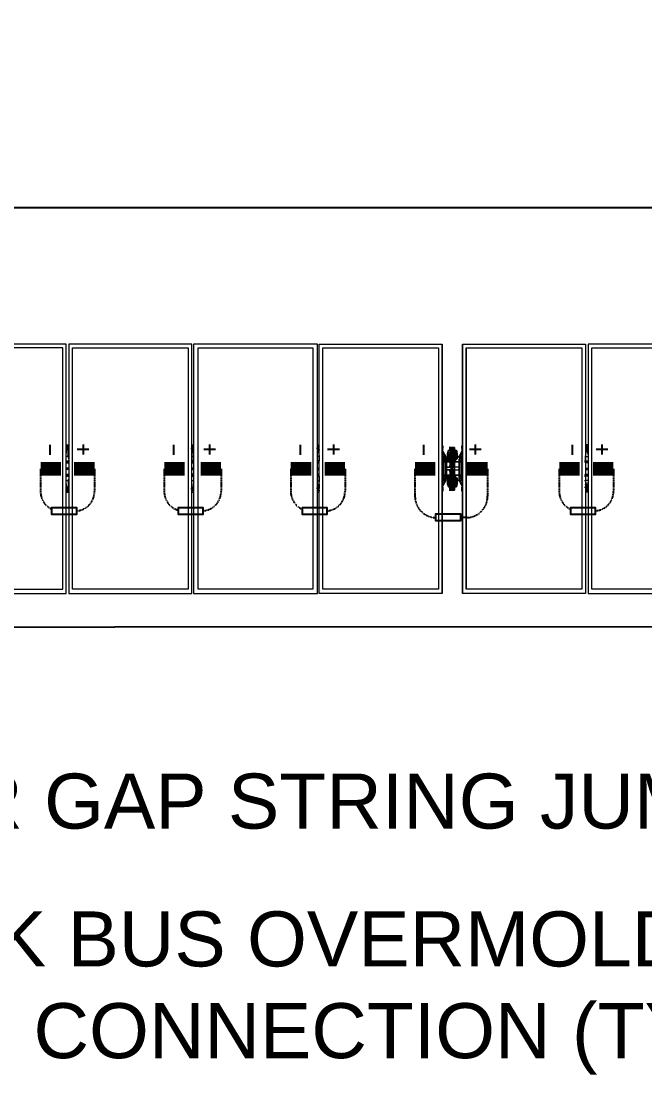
# Model space of a CAD drawing. Header units: feet. Extents: x -9903 to 12307, y -41 to 4121.
# Drawn here: x 1570.8 to 1797.2, y 2359.2 to 2746 of the extents above; entities that cross this region are included whole.
import ezdxf
from ezdxf import colors
from ezdxf.entities.mleader import LeaderData, LeaderLine
from ezdxf.lldxf.tags import DXFTag
from ezdxf.math import Vec2, Vec3

# ---------------------------------------------------------------- set-up
doc = ezdxf.new("R2010")
doc.units = ezdxf.units.FT
doc.header["$MEASUREMENT"] = 0
doc.linetypes.add('HIDDEN', pattern=[0.375, 0.25, -0.125])
for name, color, linetype in [('E-HARN-COMP', 8, 'Continuous'), ('E-TRNK-CABL-NEG', 6, 'HIDDEN'), ('E-TRUNK-CABLE-POS', 6, 'HIDDEN'), ('G-ANNO-TEXT', 1, 'Continuous'), ('Polarity-Text', 7, 'Continuous'), ('PV-DC-CABL-UG-', 10, 'DC-')]:
    doc.layers.add(name, color=color, linetype=linetype)
doc.styles.add('NEI-A', font='arial.ttf')
tags = doc.linetypes.add('DC-', pattern='A,0.176989,-0.049113,["DC-",NEI-A,S=0.1,R=0,X=0,Y=-0.05],-0.049113,-0.250887,0.176989', length=0.703091).pattern_tags.tags
tags[6] = DXFTag(74, 10)

# ---------------------------------------------------------------- blocks, each defined once
blk = doc.blocks.new('A$Cc93f9aa1')
at = {"lineweight": 5}
for points in [[(10.8746, 0.4666), (10.8746, 0), (11.1045, 0), (11.1045, 0.4666)], [(11.3395, 0), (11.1095, 0), (11.1095, 0.4666), (11.3395, 0.4666)], [(11.6079, 0), (11.3779, 0), (11.3779, 0.4666), (11.6079, 0.4666)], [(11.8429, 0.4666), (11.6112, 0.4666), (11.6112, 0), (11.8429, 0)], [(11.8462, 0), (12.0762, 0), (12.0762, 0.4666), (11.8462, 0.4666)], [(12.0812, 0), (12.3112, 0), (12.3112, 0.4666), (12.0812, 0.4666)], [(10.8812, 0.4583), (11.0979, 0.4583), (11.0979, 0.0067), (10.8812, 0.0067)], [(11.1162, 0.0067), (11.1162, 0.4583), (11.3329, 0.4583), (11.3329, 0.0067)], [(11.3845, 0.4583), (11.6012, 0.4583), (11.6012, 0.0067), (11.3845, 0.0067)], [(11.6195, 0.4583), (11.8345, 0.4583), (11.8345, 0.0067), (11.6195, 0.0067)], [(11.8529, 0.0067), (11.8529, 0.4583), (12.0695, 0.4583), (12.0695, 0.0067)], [(12.3045, 0.0067), (12.3045, 0.4583), (12.0878, 0.4583), (12.0878, 0.0067)], [(11.3412, 0.2667), (11.3412, 0.27), (11.3412, 0.275), (11.3395, 0.275), (11.3412, 0.275), (11.3412, 0.27)], [(11.3395, 0.2517), (11.3395, 0.25), (11.3412, 0.25), (11.3412, 0.2517), (11.3445, 0.2517), (11.3445, 0.2533), (11.3445, 0.255), (11.3462, 0.255), (11.3412, 0.265), (11.3462, 0.255), (11.3445, 0.255), (11.3412, 0.255), (11.3412, 0.2517), (11.3445, 0.2517), (11.3445, 0.2533), (11.3445, 0.255), (11.3412, 0.255), (11.3412, 0.2517)], [(11.3545, 0.2667), (11.3529, 0.2667), (11.3512, 0.2667), (11.3512, 0.2583), (11.3529, 0.2583), (11.3529, 0.2667)], [(11.3529, 0.2667), (11.3529, 0.2583), (11.3529, 0.255), (11.3529, 0.25), (11.3512, 0.25), (11.3512, 0.2567), (11.3512, 0.255), (11.3529, 0.255), (11.3512, 0.255), (11.3512, 0.2567), (11.3512, 0.2583), (11.3512, 0.2567), (11.3512, 0.2517), (11.3512, 0.25), (11.3529, 0.25), (11.3529, 0.255), (11.3529, 0.2583), (11.3512, 0.2583), (11.3512, 0.2667)], [(11.3645, 0.2733), (11.3629, 0.2733), (11.3612, 0.2733), (11.3545, 0.2733), (11.3562, 0.2733), (11.3612, 0.2733), (11.3629, 0.2733)], [(11.3562, 0.2733), (11.3545, 0.2733)], [(11.3579, 0.2683), (11.3579, 0.2467), (11.3545, 0.2467), (11.3545, 0.2683)], [(11.3579, 0.27), (11.3562, 0.27)], [(11.3579, 0.27), (11.3562, 0.27)], [(11.3645, 0.2617), (11.3629, 0.2617), (11.3612, 0.2617), (11.3629, 0.2617)], [(11.3645, 0.2683), (11.3629, 0.2683)], [(11.3629, 0.2383), (11.3629, 0.2617), (11.3629, 0.2383), (11.3629, 0.2367), (11.3629, 0.235), (11.3629, 0.2367), (11.3629, 0.2383), (11.3629, 0.235), (11.3645, 0.235), (11.3629, 0.235), (11.3645, 0.235), (11.3629, 0.235), (11.3645, 0.235), (11.3629, 0.235)], [(11.3679, 0.25), (11.3679, 0.26), (11.3679, 0.25), (11.3695, 0.25)], [(11.3762, 0.27), (11.3762, 0.2667), (11.3762, 0.27), (11.3762, 0.275), (11.3779, 0.275), (11.3762, 0.275)], [(11.3412, 0.21), (11.3412, 0.2133), (11.3412, 0.215), (11.3395, 0.215), (11.3395, 0.25), (11.3395, 0.215), (11.3412, 0.215), (11.3412, 0.2133), (11.3412, 0.21), (11.3445, 0.21), (11.3462, 0.21), (11.3412, 0.2), (11.3462, 0.21), (11.3445, 0.21), (11.3445, 0.2117), (11.3445, 0.21)], [(11.3412, 0.245), (11.3395, 0.245)], [(11.3412, 0.2467), (11.3429, 0.245), (11.3445, 0.245), (11.3445, 0.2483), (11.3429, 0.2483), (11.3412, 0.2483)], [(11.3429, 0.2483), (11.3412, 0.2467), (11.3429, 0.245), (11.3445, 0.2467)], [(11.3429, 0.2483), (11.3412, 0.2483), (11.3412, 0.2467), (11.3412, 0.245), (11.3429, 0.245), (11.3445, 0.245), (11.3445, 0.2467), (11.3445, 0.2483)], [(11.3412, 0.2467), (11.3412, 0.2483), (11.3429, 0.2483), (11.3445, 0.2483), (11.3445, 0.245), (11.3429, 0.245)], [(11.3429, 0.2483), (11.3412, 0.2467), (11.3429, 0.245), (11.3445, 0.2467)], [(11.3445, 0.2467), (11.3429, 0.2467)], [(11.3445, 0.2467), (11.3429, 0.2467)], [(11.3479, 0.255), (11.3462, 0.255), (11.3445, 0.255), (11.3445, 0.2533), (11.3445, 0.255), (11.3462, 0.255)], [(11.3445, 0.2517), (11.3462, 0.2517), (11.3462, 0.215), (11.3445, 0.215), (11.3462, 0.215), (11.3462, 0.2517), (11.3445, 0.2517), (11.3462, 0.2517), (11.3462, 0.255), (11.3462, 0.2517)], [(11.3462, 0.245), (11.3545, 0.245)], [(11.3545, 0.2483), (11.3529, 0.2483)], [(11.3662, 0.2567), (11.3662, 0.25), (11.3645, 0.25), (11.3629, 0.255), (11.3662, 0.255), (11.3662, 0.2567), (11.3662, 0.2583)], [(11.3629, 0.245), (11.3695, 0.245)], [(11.3645, 0.255), (11.3645, 0.2583)], [(11.3662, 0.25), (11.3645, 0.2483)], [(11.3695, 0.2467), (11.3662, 0.2467), (11.3645, 0.245), (11.3662, 0.2467)], [(11.3729, 0.2483), (11.3712, 0.2467), (11.3729, 0.245), (11.3745, 0.2467)], [(11.3729, 0.2483), (11.3712, 0.2467), (11.3729, 0.245), (11.3745, 0.2467)], [(11.3745, 0.2467), (11.3729, 0.2467)], [(11.3745, 0.2467), (11.3729, 0.2467)], [(11.3745, 0.2467), (11.3729, 0.2467)], [(11.3745, 0.2467), (11.3729, 0.2467)], [(11.3762, 0.245), (11.3779, 0.245)], [(11.1062, 0.235), (11.1079, 0.235), (11.1079, 0.2317), (11.1045, 0.2317), (11.1045, 0.2333), (11.1062, 0.2333)], [(11.3412, 0.235), (11.3395, 0.235)], [(11.3412, 0.235), (11.3395, 0.235)], [(11.3412, 0.23), (11.3395, 0.23)], [(11.3412, 0.23), (11.3395, 0.23)], [(11.3412, 0.2183), (11.3412, 0.22), (11.3395, 0.22), (11.3412, 0.22), (11.3429, 0.22), (11.3412, 0.22), (11.3412, 0.2183), (11.3412, 0.2167), (11.3429, 0.2167), (11.3445, 0.2167), (11.3445, 0.2183), (11.3445, 0.2167), (11.3429, 0.2167)], [(11.3445, 0.2183), (11.3445, 0.22), (11.3429, 0.22), (11.3412, 0.22), (11.3412, 0.2183), (11.3429, 0.2167), (11.3445, 0.2167)], [(11.3429, 0.22), (11.3412, 0.22), (11.3412, 0.2183), (11.3412, 0.2167), (11.3429, 0.2167), (11.3445, 0.2167), (11.3445, 0.2183), (11.3445, 0.22)], [(11.3429, 0.22), (11.3412, 0.2183), (11.3429, 0.2167), (11.3445, 0.2183)], [(11.3429, 0.22), (11.3412, 0.2183), (11.3429, 0.2167), (11.3445, 0.2183)], [(11.3545, 0.22), (11.3462, 0.22)], [(11.3545, 0.23), (11.3562, 0.23), (11.3545, 0.23), (11.3562, 0.23), (11.3545, 0.23), (11.3562, 0.23), (11.3545, 0.23), (11.3545, 0.2267)], [(11.3562, 0.23), (11.3545, 0.23)], [(11.3645, 0.2367), (11.3629, 0.2367)], [(11.3629, 0.2267), (11.3629, 0.23)], [(11.3695, 0.22), (11.3629, 0.22)], [(11.3662, 0.2183), (11.3645, 0.22), (11.3662, 0.2183), (11.3695, 0.2183)], [(11.3729, 0.22), (11.3712, 0.2183), (11.3729, 0.2167), (11.3745, 0.2183)], [(11.3729, 0.2167), (11.3745, 0.2167), (11.3745, 0.2183), (11.3745, 0.22), (11.3729, 0.22), (11.3712, 0.22), (11.3712, 0.2183), (11.3712, 0.2167)], [(11.3729, 0.22), (11.3712, 0.2183), (11.3729, 0.2167), (11.3745, 0.2183)], [(11.3779, 0.235), (11.3762, 0.235)], [(11.3762, 0.235), (11.3779, 0.235)], [(11.3762, 0.23), (11.3779, 0.23)], [(11.3779, 0.23), (11.3762, 0.23)], [(11.3779, 0.22), (11.3762, 0.22)], [(11.6095, 0.235), (11.6095, 0.2333), (11.6079, 0.2333), (11.6079, 0.2317), (11.6095, 0.2317), (11.6112, 0.2317), (11.6112, 0.2333), (11.6112, 0.235)], [(11.8445, 0.235), (11.8445, 0.2333), (11.8429, 0.2333), (11.8429, 0.2317), (11.8445, 0.2317), (11.8462, 0.2317), (11.8462, 0.2333)], [(12.0795, 0.235), (12.0778, 0.2333), (12.0778, 0.2317), (12.0812, 0.2317), (12.0812, 0.2333), (12.0795, 0.2333)], [(11.3445, 0.2183), (11.3429, 0.2183)], [(11.3479, 0.21), (11.3462, 0.21), (11.3462, 0.2117), (11.3445, 0.2117), (11.3462, 0.2117), (11.3462, 0.21), (11.3462, 0.2133), (11.3445, 0.2133), (11.3462, 0.2133), (11.3462, 0.21)], [(11.3495, 0.215), (11.3495, 0.205), (11.3495, 0.215), (11.3495, 0.2133), (11.3495, 0.215), (11.3495, 0.205), (11.3512, 0.1983), (11.3495, 0.205)], [(11.3512, 0.215), (11.3529, 0.2167), (11.3512, 0.215), (11.3529, 0.2167), (11.3529, 0.215), (11.3529, 0.2167), (11.3512, 0.215), (11.3529, 0.2167), (11.3545, 0.2167), (11.3529, 0.2167), (11.3545, 0.2167), (11.3529, 0.2167)], [(11.3512, 0.2133), (11.3512, 0.215), (11.3529, 0.215), (11.3529, 0.2117), (11.3529, 0.21), (11.3512, 0.21), (11.3512, 0.2083), (11.3512, 0.215), (11.3529, 0.215), (11.3529, 0.2117), (11.3529, 0.21), (11.3512, 0.21), (11.3512, 0.2083), (11.3512, 0.2067), (11.3529, 0.2067), (11.3529, 0.1983), (11.3545, 0.1983), (11.3529, 0.1983), (11.3512, 0.1983), (11.3512, 0.2067), (11.3512, 0.2083)], [(11.3512, 0.1983), (11.3512, 0.2067), (11.3529, 0.2067), (11.3529, 0.1983)], [(11.3529, 0.21), (11.3529, 0.2067)], [(11.3562, 0.2033), (11.3545, 0.2033)], [(11.3645, 0.2033), (11.3629, 0.2033), (11.3612, 0.2033), (11.3629, 0.2033)], [(11.3662, 0.2083), (11.3662, 0.215), (11.3645, 0.215), (11.3629, 0.2117), (11.3645, 0.21), (11.3662, 0.21), (11.3662, 0.2083), (11.3662, 0.2067), (11.3662, 0.1983), (11.3629, 0.1983), (11.3629, 0.2067), (11.3662, 0.2067), (11.3662, 0.2083), (11.3662, 0.21), (11.3645, 0.21), (11.3629, 0.2117), (11.3645, 0.215), (11.3645, 0.2167), (11.3662, 0.2167), (11.3645, 0.2167), (11.3662, 0.215), (11.3662, 0.2133), (11.3662, 0.215), (11.3645, 0.215), (11.3645, 0.2167), (11.3662, 0.2167), (11.3645, 0.2167), (11.3629, 0.2167), (11.3695, 0.2167), (11.3629, 0.2167), (11.3645, 0.2167), (11.3662, 0.215), (11.3645, 0.2167), (11.3662, 0.215), (11.3645, 0.2167), (11.3662, 0.215), (11.3679, 0.215), (11.3679, 0.205), (11.3662, 0.1983), (11.3679, 0.205), (11.3679, 0.215), (11.3662, 0.215), (11.3662, 0.2133)], [(11.3662, 0.1983), (11.3629, 0.1983), (11.3629, 0.2067), (11.3662, 0.2067)], [(11.3645, 0.2067), (11.3645, 0.21)], [(11.3679, 0.215), (11.3679, 0.205), (11.3679, 0.215), (11.3695, 0.215)], [(11.3729, 0.21), (11.3712, 0.21), (11.3712, 0.2117), (11.3729, 0.2117), (11.3712, 0.2117), (11.3712, 0.21)], [(11.3745, 0.2183), (11.3729, 0.2183)], [(11.3745, 0.2183), (11.3729, 0.2183)], [(11.3745, 0.2183), (11.3729, 0.2183)], [(11.3745, 0.2183), (11.3729, 0.2183)], [(11.3395, 0.19), (11.3412, 0.19), (11.3412, 0.195), (11.3412, 0.19)], [(11.3412, 0.1967), (11.3412, 0.1983)], [(11.3595, 0.1967), (11.3579, 0.1967)], [(11.3612, 0.195), (11.3595, 0.195), (11.3612, 0.195), (11.3629, 0.1933), (11.3645, 0.1933), (11.3629, 0.1933), (11.3612, 0.195), (11.3595, 0.195), (11.3612, 0.195), (11.3595, 0.195), (11.3612, 0.195), (11.3612, 0.1967)], [(11.3612, 0.195), (11.3595, 0.195)], [(11.3629, 0.195), (11.3629, 0.1933), (11.3612, 0.195), (11.3629, 0.195), (11.3645, 0.195)], [(11.3645, 0.1983), (11.3629, 0.1983)], [(11.3629, 0.1967), (11.3629, 0.195)], [(11.3762, 0.1983), (11.3762, 0.1967)], [(11.3779, 0.19), (11.3762, 0.19), (11.3762, 0.195), (11.3762, 0.19)]]:
    blk.add_lwpolyline(points, close=True, dxfattribs=at)
for points in [[(11.3395, 0), (11.3395, 0.4666)], [(11.3779, 0.4666), (11.3779, 0)], [(11.3329, 0.0067), (11.3329, 0.4583)], [(11.3845, 0.0067), (11.3845, 0.4583)], [(11.1045, 0.2767), (11.1095, 0.2767)], [(11.1062, 0.27), (11.1062, 0.2733), (11.1062, 0.275), (11.1062, 0.2733), (11.1079, 0.2733), (11.1079, 0.2717), (11.1079, 0.27), (11.1095, 0.2683)], [(11.1112, 0.255), (11.1095, 0.255), (11.1095, 0.2567), (11.1079, 0.2633), (11.1062, 0.2733)], [(11.3412, 0.27), (11.3412, 0.27)], [(11.3412, 0.2667), (11.3412, 0.2667)], [(11.3412, 0.2667), (11.3412, 0.2667)], [(11.3612, 0.2717), (11.3629, 0.2717), (11.3612, 0.2717), (11.3629, 0.2717), (11.3645, 0.2717), (11.3629, 0.2717), (11.3612, 0.27), (11.3595, 0.27), (11.3612, 0.27), (11.3595, 0.27), (11.3612, 0.27), (11.3629, 0.27), (11.3645, 0.27), (11.3629, 0.27), (11.3645, 0.27), (11.3629, 0.27), (11.3645, 0.27), (11.3629, 0.27), (11.3645, 0.27), (11.3629, 0.27), (11.3629, 0.2733), (11.3629, 0.2717), (11.3612, 0.27), (11.3612, 0.2683), (11.3595, 0.2683), (11.3595, 0.27), (11.3612, 0.27), (11.3595, 0.27), (11.3612, 0.27), (11.3612, 0.2683), (11.3595, 0.2683), (11.3579, 0.2683), (11.3579, 0.27), (11.3562, 0.27), (11.3545, 0.27), (11.3562, 0.27), (11.3545, 0.27), (11.3545, 0.2617), (11.3545, 0.2383), (11.3545, 0.235), (11.3562, 0.235), (11.3545, 0.235), (11.3462, 0.235), (11.3479, 0.235)], [(11.3562, 0.2717), (11.3545, 0.2717), (11.3562, 0.27), (11.3545, 0.27), (11.3562, 0.27), (11.3545, 0.27), (11.3545, 0.2617), (11.3562, 0.2617), (11.3545, 0.2617), (11.3562, 0.2617), (11.3545, 0.2617), (11.3545, 0.2383), (11.3545, 0.235), (11.3562, 0.235), (11.3545, 0.235), (11.3545, 0.2367), (11.3545, 0.2383), (11.3545, 0.2367), (11.3545, 0.235), (11.3562, 0.235), (11.3545, 0.235), (11.3462, 0.235), (11.3462, 0.23), (11.3545, 0.23), (11.3545, 0.2267), (11.3545, 0.2033), (11.3545, 0.195), (11.3562, 0.195), (11.3579, 0.195), (11.3562, 0.195), (11.3579, 0.195), (11.3562, 0.195), (11.3579, 0.195), (11.3562, 0.195), (11.3545, 0.1933), (11.3562, 0.1933), (11.3545, 0.1933), (11.3612, 0.1933), (11.3629, 0.1933), (11.3612, 0.1933)], [(11.3595, 0.2183), (11.3579, 0.2183), (11.3579, 0.1983), (11.3579, 0.1967), (11.3595, 0.1967), (11.3612, 0.1967), (11.3612, 0.2183), (11.3612, 0.1967), (11.3595, 0.1967), (11.3595, 0.2183), (11.3579, 0.2183), (11.3545, 0.2183), (11.3545, 0.2467), (11.3529, 0.2467), (11.3529, 0.2483), (11.3545, 0.2483), (11.3529, 0.2483), (11.3529, 0.25), (11.3529, 0.2483), (11.3512, 0.25), (11.3495, 0.25), (11.3495, 0.2617), (11.3512, 0.2667), (11.3495, 0.2617), (11.3495, 0.25), (11.3495, 0.2517), (11.3495, 0.25), (11.3495, 0.26), (11.3495, 0.25)], [(11.3512, 0.26), (11.3512, 0.26)], [(11.3512, 0.26), (11.3512, 0.26)], [(11.3579, 0.2717), (11.3562, 0.2717), (11.3545, 0.2717), (11.3545, 0.2733), (11.3545, 0.27), (11.3545, 0.2683), (11.3562, 0.2683), (11.3545, 0.2683), (11.3545, 0.2733), (11.3545, 0.2717), (11.3562, 0.2717)], [(11.3545, 0.2717), (11.3562, 0.27)], [(11.3545, 0.2717), (11.3562, 0.2717)], [(11.3545, 0.27), (11.3545, 0.27)], [(11.3545, 0.27), (11.3545, 0.27)], [(11.3595, 0.2467), (11.3595, 0.2683), (11.3612, 0.2683), (11.3612, 0.2467), (11.3595, 0.2467), (11.3595, 0.2183), (11.3612, 0.2183), (11.3612, 0.2467), (11.3612, 0.2683), (11.3595, 0.2683), (11.3595, 0.2467), (11.3612, 0.2467), (11.3612, 0.2183), (11.3595, 0.2183), (11.3595, 0.2467), (11.3579, 0.2467), (11.3579, 0.2683), (11.3545, 0.2683), (11.3545, 0.2467), (11.3579, 0.2467), (11.3579, 0.2667), (11.3595, 0.2667), (11.3612, 0.2667), (11.3595, 0.2667), (11.3579, 0.2667)], [(11.3562, 0.27), (11.3579, 0.27)], [(11.3562, 0.27), (11.3579, 0.27)], [(11.3562, 0.27), (11.3579, 0.27), (11.3579, 0.2683)], [(11.3579, 0.27), (11.3595, 0.27), (11.3595, 0.2683), (11.3612, 0.2683), (11.3595, 0.2683), (11.3579, 0.2683), (11.3579, 0.2667), (11.3579, 0.2467)], [(11.3579, 0.2683), (11.3595, 0.2683)], [(11.3579, 0.2667), (11.3579, 0.2683)], [(11.3579, 0.2683), (11.3595, 0.2683)], [(11.3579, 0.2683), (11.3595, 0.2683)], [(11.3579, 0.2683), (11.3595, 0.2683)], [(11.3595, 0.27), (11.3612, 0.27), (11.3629, 0.27), (11.3629, 0.2617), (11.3629, 0.27), (11.3629, 0.2733), (11.3629, 0.2717)], [(11.3612, 0.27), (11.3612, 0.27)], [(11.3645, 0.2667), (11.3629, 0.2667), (11.3629, 0.2583), (11.3662, 0.2583), (11.3662, 0.2667), (11.3629, 0.2667), (11.3629, 0.2583), (11.3662, 0.2583), (11.3662, 0.2667), (11.3679, 0.2617), (11.3679, 0.25), (11.3662, 0.25), (11.3662, 0.2517), (11.3662, 0.2567), (11.3662, 0.255), (11.3629, 0.255), (11.3645, 0.25), (11.3645, 0.2483), (11.3662, 0.25), (11.3662, 0.2517), (11.3662, 0.25), (11.3645, 0.25), (11.3645, 0.2483), (11.3662, 0.25), (11.3645, 0.2483), (11.3629, 0.2483), (11.3695, 0.2483), (11.3629, 0.2483), (11.3645, 0.2483), (11.3662, 0.2483), (11.3645, 0.2483)], [(11.3662, 0.2483), (11.3645, 0.2483), (11.3662, 0.25), (11.3679, 0.25), (11.3679, 0.2617), (11.3662, 0.2667), (11.3629, 0.2667)], [(11.3645, 0.2667), (11.3645, 0.2667)], [(11.3645, 0.2667), (11.3645, 0.2667)], [(11.3662, 0.26), (11.3662, 0.26)], [(11.3662, 0.26), (11.3662, 0.26)], [(11.3762, 0.2133), (11.3762, 0.215), (11.3762, 0.2133), (11.3779, 0.2133), (11.3745, 0.2133), (11.3745, 0.215), (11.3762, 0.215), (11.3762, 0.25), (11.3745, 0.25), (11.3745, 0.2517), (11.3779, 0.2517), (11.3745, 0.2517), (11.3762, 0.2517), (11.3762, 0.255), (11.3729, 0.255), (11.3712, 0.255), (11.3762, 0.265), (11.3712, 0.255), (11.3729, 0.255), (11.3762, 0.255), (11.3762, 0.2517), (11.3745, 0.2517), (11.3712, 0.2517), (11.3729, 0.2517), (11.3729, 0.2533), (11.3729, 0.255), (11.3729, 0.2533), (11.3712, 0.255), (11.3729, 0.255), (11.3712, 0.255), (11.3712, 0.2517), (11.3729, 0.2517), (11.3729, 0.2533), (11.3712, 0.255), (11.3712, 0.2517), (11.3745, 0.2517), (11.3745, 0.25), (11.3762, 0.25), (11.3762, 0.215), (11.3745, 0.215), (11.3745, 0.2133), (11.3762, 0.2133), (11.3762, 0.21), (11.3729, 0.21), (11.3712, 0.21), (11.3762, 0.2), (11.3712, 0.21), (11.3729, 0.21), (11.3729, 0.2117), (11.3729, 0.21), (11.3762, 0.21), (11.3762, 0.2133), (11.3745, 0.2133), (11.3779, 0.2133)], [(11.3762, 0.2667), (11.3762, 0.2667)], [(11.3762, 0.2667), (11.3762, 0.2667)], [(11.6112, 0.2767), (11.6079, 0.2767)], [(11.6095, 0.255), (11.6079, 0.255), (11.6079, 0.2567), (11.6095, 0.2633), (11.6095, 0.2733), (11.6095, 0.275), (11.6095, 0.2717), (11.6079, 0.27), (11.6079, 0.2683)], [(11.6112, 0.27), (11.6112, 0.2733)], [(11.8462, 0.2767), (11.8429, 0.2767)], [(11.8445, 0.27), (11.8445, 0.2733), (11.8429, 0.2717), (11.8429, 0.27), (11.8429, 0.2683)], [(11.8445, 0.255), (11.8429, 0.255), (11.8429, 0.2633), (11.8445, 0.2733)], [(11.8445, 0.2733), (11.8445, 0.275), (11.8445, 0.2733)], [(12.0812, 0.2767), (12.0762, 0.2767)], [(12.0762, 0.255), (12.0778, 0.255), (12.0778, 0.2633), (12.0795, 0.2733)], [(12.0812, 0.275), (12.0795, 0.275), (12.0795, 0.2733), (12.0778, 0.2733), (12.0778, 0.27), (12.0778, 0.2683)], [(12.0795, 0.27), (12.0795, 0.2733), (12.0795, 0.275)], [(11.1045, 0.2467), (11.1095, 0.2467)], [(11.1045, 0.245), (11.1095, 0.245), (11.1112, 0.245)], [(11.1095, 0.245), (11.1095, 0.2433), (11.1045, 0.2433)], [(11.1112, 0.2467), (11.1095, 0.2467), (11.1095, 0.255)], [(11.3395, 0.2517), (11.3412, 0.2517), (11.3395, 0.2517)], [(11.3395, 0.2517), (11.3395, 0.25), (11.3412, 0.25), (11.3412, 0.2517)], [(11.3412, 0.2483), (11.3412, 0.2467)], [(11.3412, 0.2483), (11.3412, 0.2483)], [(11.3429, 0.2483), (11.3412, 0.2483)], [(11.3412, 0.2467), (11.3412, 0.245)], [(11.3412, 0.2467), (11.3412, 0.2467)], [(11.3412, 0.245), (11.3429, 0.245)], [(11.3412, 0.245), (11.3412, 0.245)], [(11.3429, 0.2483), (11.3429, 0.2483)], [(11.3445, 0.2483), (11.3429, 0.2483)], [(11.3429, 0.2467), (11.3445, 0.2467)], [(11.3429, 0.2467), (11.3445, 0.2467)], [(11.3429, 0.2467), (11.3445, 0.2467)], [(11.3429, 0.2467), (11.3445, 0.2467)], [(11.3429, 0.2467), (11.3445, 0.2467)], [(11.3429, 0.2467), (11.3445, 0.2467)], [(11.3429, 0.2467), (11.3445, 0.2467)], [(11.3429, 0.2467), (11.3445, 0.2467)], [(11.3429, 0.2467), (11.3445, 0.2467)], [(11.3429, 0.2467), (11.3445, 0.2467)], [(11.3429, 0.2467), (11.3445, 0.2467)], [(11.3429, 0.2467), (11.3445, 0.2467)], [(11.3429, 0.2467), (11.3445, 0.2467)], [(11.3429, 0.2467), (11.3445, 0.2467)], [(11.3429, 0.245), (11.3445, 0.245)], [(11.3429, 0.245), (11.3429, 0.245)], [(11.3445, 0.2517), (11.3445, 0.2517)], [(11.3445, 0.2517), (11.3445, 0.2517)], [(11.3445, 0.2483), (11.3445, 0.2483)], [(11.3445, 0.2467), (11.3445, 0.2483)], [(11.3445, 0.2467), (11.3462, 0.2467)], [(11.3445, 0.2467), (11.3445, 0.2467)], [(11.3445, 0.245), (11.3445, 0.2467)], [(11.3445, 0.245), (11.3445, 0.245)], [(11.3462, 0.2517), (11.3462, 0.2517)], [(11.3462, 0.2517), (11.3462, 0.2517)], [(11.3579, 0.2183), (11.3579, 0.1967), (11.3545, 0.1967), (11.3545, 0.2183), (11.3529, 0.2183), (11.3529, 0.2167), (11.3545, 0.2167), (11.3529, 0.2167), (11.3529, 0.2183), (11.3545, 0.2183), (11.3545, 0.1967), (11.3579, 0.1967), (11.3579, 0.2183), (11.3579, 0.1983), (11.3595, 0.1983), (11.3612, 0.1983), (11.3595, 0.1983), (11.3579, 0.1983), (11.3579, 0.1967), (11.3579, 0.195), (11.3562, 0.195), (11.3545, 0.1933), (11.3562, 0.1933), (11.3545, 0.1933), (11.3545, 0.195), (11.3545, 0.1967), (11.3545, 0.195), (11.3545, 0.1967), (11.3545, 0.195), (11.3545, 0.1967), (11.3545, 0.195), (11.3545, 0.1933), (11.3562, 0.195), (11.3579, 0.195), (11.3579, 0.1967), (11.3595, 0.1967), (11.3595, 0.2183), (11.3579, 0.2183), (11.3579, 0.2467), (11.3595, 0.2467), (11.3579, 0.2467), (11.3579, 0.2183), (11.3545, 0.2183), (11.3545, 0.2467), (11.3529, 0.2467), (11.3529, 0.2483), (11.3512, 0.25), (11.3529, 0.2483), (11.3545, 0.2483), (11.3529, 0.2483), (11.3512, 0.25)], [(11.3512, 0.25), (11.3529, 0.2483)], [(11.3512, 0.25), (11.3529, 0.2483)], [(11.3529, 0.2483), (11.3545, 0.2483)], [(11.3529, 0.2483), (11.3545, 0.2483)], [(11.3579, 0.2183), (11.3579, 0.2467), (11.3579, 0.2183)], [(11.3729, 0.2517), (11.3712, 0.2517), (11.3695, 0.2517), (11.3695, 0.215), (11.3712, 0.215), (11.3695, 0.215), (11.3695, 0.2517), (11.3712, 0.2517)], [(11.3712, 0.2517), (11.3712, 0.2517)], [(11.3729, 0.2467), (11.3729, 0.245), (11.3745, 0.245), (11.3745, 0.2467), (11.3745, 0.2483), (11.3729, 0.2483), (11.3712, 0.2483), (11.3712, 0.2467), (11.3712, 0.245), (11.3729, 0.245)], [(11.3712, 0.2483), (11.3712, 0.2467)], [(11.3712, 0.2483), (11.3712, 0.2483)], [(11.3729, 0.2483), (11.3712, 0.2483)], [(11.3712, 0.2467), (11.3712, 0.245)], [(11.3712, 0.2467), (11.3712, 0.2467)], [(11.3712, 0.245), (11.3729, 0.245)], [(11.3712, 0.245), (11.3712, 0.245)], [(11.3729, 0.2517), (11.3729, 0.2517)], [(11.3729, 0.2517), (11.3729, 0.2517)], [(11.3729, 0.2483), (11.3729, 0.2467)], [(11.3745, 0.2483), (11.3729, 0.2483)], [(11.3729, 0.2483), (11.3729, 0.2467)], [(11.3729, 0.2483), (11.3745, 0.2483), (11.3729, 0.2483)], [(11.3729, 0.2483), (11.3729, 0.2483)], [(11.3729, 0.2467), (11.3745, 0.2467)], [(11.3729, 0.2467), (11.3745, 0.2467)], [(11.3729, 0.2467), (11.3745, 0.2467)], [(11.3729, 0.2467), (11.3745, 0.2467)], [(11.3729, 0.2467), (11.3745, 0.2467)], [(11.3729, 0.2467), (11.3745, 0.2467)], [(11.3729, 0.2467), (11.3745, 0.2467)], [(11.3729, 0.2467), (11.3745, 0.2467)], [(11.3729, 0.2467), (11.3745, 0.2467)], [(11.3729, 0.2467), (11.3729, 0.245)], [(11.3729, 0.2467), (11.3745, 0.2467)], [(11.3729, 0.245), (11.3745, 0.245)], [(11.3745, 0.245), (11.3729, 0.245)], [(11.3729, 0.245), (11.3745, 0.245)], [(11.3729, 0.245), (11.3729, 0.245)], [(11.3745, 0.2483), (11.3745, 0.245)], [(11.3745, 0.2483), (11.3745, 0.245)], [(11.3745, 0.2483), (11.3745, 0.2483)], [(11.3745, 0.2467), (11.3745, 0.2483)], [(11.3745, 0.2467), (11.3762, 0.2467)], [(11.3745, 0.2467), (11.3745, 0.2467)], [(11.3745, 0.245), (11.3745, 0.2467)], [(11.3745, 0.245), (11.3745, 0.245)], [(11.3779, 0.2517), (11.3762, 0.2517), (11.3762, 0.25), (11.3762, 0.2517)], [(11.6095, 0.2467), (11.6079, 0.2467), (11.6079, 0.255)], [(11.6112, 0.2467), (11.6079, 0.2467)], [(11.6112, 0.245), (11.6079, 0.245), (11.6095, 0.245)], [(11.6079, 0.245), (11.6079, 0.2433), (11.6112, 0.2433)], [(11.8445, 0.2467), (11.8429, 0.2467), (11.8429, 0.255)], [(11.8462, 0.2467), (11.8429, 0.2467)], [(11.8462, 0.245), (11.8429, 0.245), (11.8445, 0.245)], [(11.8429, 0.245), (11.8429, 0.2433), (11.8462, 0.2433)], [(12.0812, 0.2467), (12.0778, 0.2467), (12.0762, 0.2467), (12.0762, 0.2517), (12.0778, 0.2533), (12.0778, 0.255)], [(12.0762, 0.2467), (12.0778, 0.2467)], [(12.0812, 0.245), (12.0778, 0.245), (12.0762, 0.245)], [(12.0812, 0.2433), (12.0778, 0.2433), (12.0762, 0.2433)], [(12.0778, 0.2433), (12.0778, 0.245)], [(11.1045, 0.2217), (11.1095, 0.2217), (11.1095, 0.22)], [(11.1045, 0.22), (11.1095, 0.22), (11.1112, 0.22)], [(11.3412, 0.22), (11.3412, 0.22)], [(11.3429, 0.22), (11.3445, 0.22)], [(11.3429, 0.22), (11.3429, 0.22)], [(11.3445, 0.22), (11.3429, 0.22)], [(11.3445, 0.2183), (11.3445, 0.22)], [(11.3445, 0.22), (11.3445, 0.22)], [(11.3445, 0.2183), (11.3445, 0.22)], [(11.3462, 0.235), (11.3462, 0.23), (11.3545, 0.23), (11.3545, 0.2267), (11.3545, 0.2033), (11.3545, 0.195), (11.3562, 0.195), (11.3545, 0.195)], [(11.3545, 0.2367), (11.3562, 0.2367)], [(11.3545, 0.2367), (11.3562, 0.2367)], [(11.3545, 0.23), (11.3562, 0.23)], [(11.3545, 0.23), (11.3562, 0.23)], [(11.3579, 0.1933), (11.3562, 0.1933), (11.3612, 0.1933), (11.3629, 0.1933), (11.3612, 0.195), (11.3629, 0.195), (11.3629, 0.2033), (11.3629, 0.2267), (11.3629, 0.23), (11.3645, 0.23), (11.3629, 0.23), (11.3645, 0.23), (11.3629, 0.23), (11.3645, 0.23), (11.3629, 0.23), (11.3645, 0.23), (11.3629, 0.23), (11.3629, 0.2267), (11.3629, 0.2033), (11.3629, 0.195), (11.3645, 0.195), (11.3629, 0.195), (11.3629, 0.1933)], [(11.3712, 0.235), (11.3695, 0.235), (11.3612, 0.235), (11.3695, 0.235), (11.3695, 0.23), (11.3612, 0.23), (11.3695, 0.23), (11.3712, 0.23)], [(11.3629, 0.2367), (11.3645, 0.2367)], [(11.3695, 0.235), (11.3695, 0.23)], [(11.3712, 0.22), (11.3712, 0.2183)], [(11.3712, 0.22), (11.3712, 0.22)], [(11.3729, 0.22), (11.3712, 0.22)], [(11.3745, 0.22), (11.3729, 0.22)], [(11.3729, 0.2183), (11.3729, 0.22)], [(11.3729, 0.2183), (11.3729, 0.22), (11.3745, 0.22)], [(11.3729, 0.22), (11.3745, 0.22)], [(11.3745, 0.22), (11.3729, 0.22)], [(11.3729, 0.22), (11.3729, 0.22)], [(11.3745, 0.22), (11.3745, 0.2183)], [(11.3745, 0.2183), (11.3745, 0.22)], [(11.3745, 0.22), (11.3745, 0.22)], [(11.3745, 0.2183), (11.3745, 0.22)], [(11.6112, 0.2217), (11.6079, 0.2217), (11.6079, 0.22)], [(11.6112, 0.22), (11.6079, 0.22), (11.6095, 0.22)], [(11.8462, 0.2217), (11.8429, 0.2217), (11.8429, 0.22)], [(11.8462, 0.22), (11.8429, 0.22), (11.8445, 0.22)], [(12.0812, 0.2217), (12.0778, 0.2217), (12.0762, 0.2217)], [(12.0762, 0.22), (12.0778, 0.22), (12.0812, 0.22)], [(12.0778, 0.22), (12.0778, 0.2217)], [(11.1095, 0.2183), (11.1045, 0.2183)], [(11.1112, 0.2183), (11.1095, 0.2183), (11.1095, 0.21), (11.1079, 0.2), (11.1079, 0.1933), (11.1062, 0.1917), (11.1062, 0.19)], [(11.3395, 0.2133), (11.3395, 0.215), (11.3395, 0.2133), (11.3445, 0.2133), (11.3445, 0.2117), (11.3445, 0.2133), (11.3412, 0.2133)], [(11.3395, 0.2133), (11.3412, 0.2133), (11.3395, 0.2133)], [(11.3412, 0.2183), (11.3412, 0.2183)], [(11.3412, 0.2167), (11.3412, 0.2167)], [(11.3429, 0.2183), (11.3445, 0.2183)], [(11.3429, 0.2183), (11.3445, 0.2183)], [(11.3429, 0.2183), (11.3445, 0.2183)], [(11.3429, 0.2183), (11.3445, 0.2183)], [(11.3429, 0.2183), (11.3445, 0.2183)], [(11.3429, 0.2183), (11.3445, 0.2183)], [(11.3429, 0.2183), (11.3445, 0.2183)], [(11.3429, 0.2183), (11.3445, 0.2183)], [(11.3429, 0.2183), (11.3445, 0.2183)], [(11.3429, 0.2183), (11.3445, 0.2183)], [(11.3429, 0.2183), (11.3445, 0.2183)], [(11.3429, 0.2183), (11.3445, 0.2183)], [(11.3429, 0.2183), (11.3445, 0.2183)], [(11.3429, 0.2183), (11.3445, 0.2183)], [(11.3429, 0.2183), (11.3445, 0.2183)], [(11.3429, 0.2183), (11.3445, 0.2183)], [(11.3429, 0.2167), (11.3429, 0.2167)], [(11.3445, 0.2183), (11.3445, 0.2183)], [(11.3445, 0.2167), (11.3445, 0.2167)], [(11.3445, 0.215), (11.3445, 0.215)], [(11.3445, 0.215), (11.3445, 0.215)], [(11.3462, 0.215), (11.3462, 0.215)], [(11.3462, 0.215), (11.3462, 0.215)], [(11.3512, 0.205), (11.3512, 0.205)], [(11.3512, 0.205), (11.3512, 0.205)], [(11.3529, 0.2167), (11.3545, 0.2167)], [(11.3545, 0.2033), (11.3562, 0.2033)], [(11.3545, 0.2033), (11.3562, 0.2033)], [(11.3662, 0.205), (11.3662, 0.205)], [(11.3662, 0.205), (11.3662, 0.205)], [(11.3712, 0.2183), (11.3712, 0.2167)], [(11.3712, 0.2183), (11.3712, 0.2183)], [(11.3712, 0.2167), (11.3729, 0.2167)], [(11.3712, 0.2167), (11.3712, 0.2167)], [(11.3712, 0.215), (11.3712, 0.215)], [(11.3712, 0.215), (11.3712, 0.215)], [(11.3729, 0.2133), (11.3712, 0.2133), (11.3712, 0.21), (11.3712, 0.2133), (11.3745, 0.2133), (11.3712, 0.2133), (11.3729, 0.2133), (11.3729, 0.2117), (11.3729, 0.2133), (11.3712, 0.2133)], [(11.3729, 0.2183), (11.3745, 0.2183)], [(11.3729, 0.2183), (11.3745, 0.2183)], [(11.3729, 0.2183), (11.3745, 0.2183)], [(11.3729, 0.2183), (11.3745, 0.2183)], [(11.3729, 0.2183), (11.3729, 0.2167)], [(11.3729, 0.2183), (11.3745, 0.2183)], [(11.3729, 0.2183), (11.3745, 0.2183)], [(11.3729, 0.2183), (11.3745, 0.2183)], [(11.3729, 0.2183), (11.3745, 0.2183)], [(11.3729, 0.2183), (11.3745, 0.2183)], [(11.3729, 0.2167), (11.3729, 0.2183)], [(11.3729, 0.2183), (11.3745, 0.2183)], [(11.3745, 0.2167), (11.3729, 0.2167)], [(11.3729, 0.2167), (11.3745, 0.2167)], [(11.3729, 0.2167), (11.3745, 0.2167)], [(11.3729, 0.2167), (11.3729, 0.2167)], [(11.3729, 0.215), (11.3729, 0.215)], [(11.3729, 0.215), (11.3729, 0.215)], [(11.3745, 0.2167), (11.3745, 0.2183)], [(11.3745, 0.2167), (11.3745, 0.2183)], [(11.3745, 0.2183), (11.3745, 0.2183)], [(11.3745, 0.2167), (11.3745, 0.2183)], [(11.3745, 0.2167), (11.3745, 0.2167)], [(11.6095, 0.1917), (11.6095, 0.2), (11.6079, 0.21), (11.6079, 0.2183), (11.6095, 0.2183)], [(11.6079, 0.2183), (11.6112, 0.2183)], [(11.8445, 0.2183), (11.8429, 0.2183), (11.8429, 0.21), (11.8429, 0.2), (11.8445, 0.1933), (11.8445, 0.1917), (11.8462, 0.1917)], [(11.8429, 0.2183), (11.8462, 0.2183)], [(12.0778, 0.21), (12.0778, 0.2117), (12.0762, 0.215), (12.0762, 0.2183), (12.0778, 0.2183), (12.0762, 0.2183)], [(12.0762, 0.21), (12.0778, 0.21), (12.0778, 0.2), (12.0795, 0.1933), (12.0795, 0.1917), (12.0812, 0.1917)], [(12.0812, 0.2183), (12.0778, 0.2183)], [(11.1045, 0.1883), (11.1095, 0.1883)], [(11.1095, 0.1967), (11.1079, 0.195), (11.1079, 0.1917), (11.1062, 0.1917), (11.1062, 0.19), (11.1079, 0.19)], [(11.1062, 0.195), (11.1062, 0.1917), (11.1079, 0.1917)], [(11.3412, 0.1983), (11.3412, 0.1983)], [(11.3412, 0.1983), (11.3412, 0.1983)], [(11.3412, 0.195), (11.3412, 0.195)], [(11.3412, 0.195), (11.3412, 0.195)], [(11.3512, 0.1983), (11.3512, 0.1983)], [(11.3545, 0.195), (11.3545, 0.195)], [(11.3545, 0.195), (11.3545, 0.195)], [(11.3562, 0.195), (11.3545, 0.1933)], [(11.3595, 0.195), (11.3595, 0.1967), (11.3612, 0.1967), (11.3595, 0.1967), (11.3595, 0.195), (11.3579, 0.195)], [(11.3579, 0.1967), (11.3595, 0.1967)], [(11.3579, 0.1967), (11.3595, 0.1967)], [(11.3595, 0.1967), (11.3612, 0.1967)], [(11.3595, 0.1967), (11.3612, 0.1967)], [(11.3595, 0.195), (11.3612, 0.195), (11.3595, 0.195)], [(11.3629, 0.195), (11.3629, 0.1967)], [(11.3629, 0.195), (11.3629, 0.1967)], [(11.3629, 0.195), (11.3645, 0.195)], [(11.3645, 0.1983), (11.3645, 0.1983)], [(11.3645, 0.1983), (11.3645, 0.1983)], [(11.3762, 0.1983), (11.3762, 0.1983)], [(11.3762, 0.1983), (11.3762, 0.1983)], [(11.3762, 0.195), (11.3762, 0.195)], [(11.3762, 0.195), (11.3762, 0.195)], [(11.6079, 0.1967), (11.6079, 0.195), (11.6095, 0.1933), (11.6095, 0.19), (11.6112, 0.19)], [(11.6112, 0.1883), (11.6079, 0.1883)], [(11.6112, 0.195), (11.6112, 0.1917), (11.6095, 0.1917), (11.6095, 0.19)], [(11.8445, 0.19), (11.8445, 0.1933), (11.8429, 0.1933), (11.8429, 0.195), (11.8429, 0.1967)], [(11.8462, 0.1883), (11.8429, 0.1883)], [(11.8445, 0.195), (11.8445, 0.1917), (11.8445, 0.19), (11.8462, 0.19)], [(12.0812, 0.1883), (12.0762, 0.1883)], [(12.0778, 0.1967), (12.0778, 0.195), (12.0778, 0.1917), (12.0795, 0.1917), (12.0795, 0.19), (12.0795, 0.1917), (12.0795, 0.195)]]:
    blk.add_lwpolyline(points, dxfattribs=at)
at = {"color": 8, "lineweight": 5, "true_color": 0x808080}
for points in [[(11.1045, 0.2767), (11.1095, 0.2767)], [(11.1062, 0.2733), (11.1045, 0.2583)], [(11.1045, 0.2683), (11.1062, 0.27), (11.1045, 0.27)], [(11.1095, 0.2733), (11.1079, 0.2733), (11.1079, 0.275), (11.1062, 0.275)], [(11.1062, 0.2733), (11.1062, 0.2733)], [(11.1062, 0.2717), (11.1062, 0.2717)], [(11.1095, 0.27), (11.1079, 0.27), (11.1079, 0.2683), (11.1095, 0.2617)], [(11.1095, 0.2667), (11.1095, 0.2683), (11.1112, 0.2683)], [(11.3395, 0.27), (11.3412, 0.27), (11.3395, 0.27)], [(11.3395, 0.27), (11.3412, 0.27), (11.3395, 0.27)], [(11.3545, 0.2717), (11.3545, 0.2717)], [(11.3545, 0.2717), (11.3545, 0.2717)], [(11.3629, 0.2717), (11.3629, 0.2717)], [(11.3629, 0.2717), (11.3629, 0.2717)], [(11.3779, 0.27), (11.3762, 0.27), (11.3779, 0.27)], [(11.3779, 0.27), (11.3762, 0.27), (11.3779, 0.27)], [(11.6112, 0.2767), (11.6079, 0.2767)], [(11.6079, 0.2733), (11.6079, 0.275), (11.6095, 0.275)], [(11.6079, 0.2617), (11.6079, 0.27), (11.6095, 0.27)], [(11.6079, 0.2667), (11.6079, 0.2683), (11.6095, 0.2683)], [(11.6095, 0.2733), (11.6112, 0.2583)], [(11.6112, 0.2733), (11.6112, 0.2733)], [(11.6112, 0.2683), (11.6112, 0.27), (11.6129, 0.27)], [(11.8462, 0.2767), (11.8429, 0.2767)], [(11.8429, 0.2733), (11.8429, 0.275), (11.8445, 0.275)], [(11.8429, 0.2617), (11.8429, 0.27), (11.8445, 0.27)], [(11.8429, 0.2667), (11.8429, 0.2683)], [(11.8445, 0.2733), (11.8445, 0.2733)], [(11.8445, 0.2733), (11.8462, 0.2583)], [(11.8462, 0.2683), (11.8462, 0.27)], [(12.0812, 0.2767), (12.0762, 0.2767)], [(12.0762, 0.2733), (12.0778, 0.2733), (12.0778, 0.275), (12.0795, 0.275)], [(12.0762, 0.27), (12.0778, 0.27), (12.0778, 0.2683), (12.0762, 0.2617)], [(12.0762, 0.2683), (12.0778, 0.2683), (12.0762, 0.2667)], [(12.0795, 0.2733), (12.0795, 0.2733)], [(12.0795, 0.2733), (12.0812, 0.2583)], [(12.0812, 0.2683), (12.0812, 0.27)], [(11.1045, 0.255), (11.1095, 0.255)], [(11.6112, 0.255), (11.6079, 0.255)], [(11.8462, 0.255), (11.8429, 0.255)], [(12.0812, 0.255), (12.0778, 0.255)], [(11.1095, 0.21), (11.1045, 0.21)], [(11.1045, 0.2067), (11.1062, 0.1917)], [(11.1095, 0.195), (11.1079, 0.195), (11.1079, 0.1967), (11.1095, 0.2033)], [(11.6079, 0.21), (11.6112, 0.21)], [(11.6079, 0.2033), (11.6079, 0.195), (11.6095, 0.195)], [(11.6112, 0.2067), (11.6095, 0.1917)], [(11.8429, 0.21), (11.8462, 0.21)], [(11.8429, 0.2033), (11.8429, 0.195), (11.8445, 0.195)], [(11.8462, 0.2067), (11.8445, 0.1917)], [(12.0762, 0.195), (12.0778, 0.195), (12.0778, 0.1967), (12.0762, 0.2033)], [(12.0778, 0.21), (12.0812, 0.21)], [(12.0812, 0.2067), (12.0795, 0.1917)], [(11.1045, 0.195), (11.1062, 0.195), (11.1045, 0.1967)], [(11.1045, 0.1933), (11.1045, 0.1933)], [(11.1045, 0.1883), (11.1095, 0.1883)], [(11.1062, 0.19), (11.1079, 0.19), (11.1079, 0.1917), (11.1095, 0.1917)], [(11.1062, 0.1917), (11.1062, 0.1917)], [(11.1095, 0.1967), (11.1095, 0.1983)], [(11.3545, 0.1933), (11.3545, 0.1933)], [(11.3545, 0.1933), (11.3545, 0.1933)], [(11.3562, 0.195), (11.3579, 0.195)], [(11.3562, 0.195), (11.3579, 0.195)], [(11.3562, 0.195), (11.3579, 0.195)], [(11.3562, 0.195), (11.3579, 0.195)], [(11.3629, 0.1933), (11.3629, 0.1933)], [(11.3629, 0.1933), (11.3629, 0.1933)], [(11.6079, 0.1967), (11.6079, 0.1983)], [(11.6095, 0.19), (11.6079, 0.1917)], [(11.6112, 0.1883), (11.6079, 0.1883)], [(11.6112, 0.1967), (11.6112, 0.195), (11.6129, 0.195)], [(11.6112, 0.1917), (11.6112, 0.1917)], [(11.8445, 0.1967), (11.8429, 0.1967), (11.8429, 0.1983)], [(11.8445, 0.19), (11.8429, 0.19), (11.8429, 0.1917)], [(11.8462, 0.1883), (11.8429, 0.1883)], [(11.8445, 0.1917), (11.8445, 0.1917)], [(11.8462, 0.1967), (11.8462, 0.195), (11.8479, 0.195)], [(12.0762, 0.1967), (12.0778, 0.1967), (12.0762, 0.1983)], [(12.0795, 0.19), (12.0778, 0.19), (12.0778, 0.1917), (12.0762, 0.1917)], [(12.0812, 0.1883), (12.0762, 0.1883)], [(12.0795, 0.1917), (12.0795, 0.1917)], [(12.0812, 0.1967), (12.0812, 0.195), (12.0828, 0.195)]]:
    blk.add_lwpolyline(points, dxfattribs=at)
for points in [[(11.3395, 0.2667), (11.3412, 0.2667)], [(11.3395, 0.265), (11.3412, 0.265), (11.3395, 0.265), (11.3445, 0.255)], [(11.3545, 0.2717), (11.3545, 0.2733)], [(11.3545, 0.2383), (11.3545, 0.2617), (11.3545, 0.27), (11.3545, 0.2617), (11.3545, 0.2383), (11.3545, 0.235), (11.3562, 0.235), (11.3545, 0.235)], [(11.3579, 0.27), (11.3562, 0.27), (11.3579, 0.27), (11.3562, 0.27), (11.3579, 0.27), (11.3595, 0.27), (11.3612, 0.27), (11.3595, 0.27), (11.3612, 0.27), (11.3595, 0.27), (11.3579, 0.27), (11.3562, 0.27)], [(11.3579, 0.27), (11.3562, 0.27)], [(11.3612, 0.2733), (11.3612, 0.2717)], [(11.3629, 0.2617), (11.3629, 0.27), (11.3612, 0.27), (11.3629, 0.27), (11.3612, 0.27), (11.3629, 0.27), (11.3612, 0.27), (11.3629, 0.27), (11.3629, 0.2617), (11.3629, 0.2383), (11.3612, 0.2383), (11.3629, 0.2383)], [(11.3729, 0.255), (11.3779, 0.265), (11.3762, 0.265), (11.3779, 0.265)], [(11.3779, 0.2667), (11.3762, 0.2667)], [(11.8479, 0.27), (11.8462, 0.27)], [(12.0828, 0.27), (12.0812, 0.27)], [(11.3412, 0.255), (11.3395, 0.255), (11.3395, 0.2567), (11.3395, 0.255)], [(11.3412, 0.2483), (11.3412, 0.25)], [(11.3412, 0.22), (11.3412, 0.245)], [(11.3445, 0.2517), (11.3445, 0.2483)], [(11.3445, 0.245), (11.3445, 0.22)], [(11.3545, 0.2583), (11.3529, 0.2583)], [(11.3529, 0.255), (11.3545, 0.255)], [(11.3545, 0.25), (11.3529, 0.25)], [(11.3645, 0.2583), (11.3629, 0.2583)], [(11.3645, 0.255), (11.3629, 0.255)], [(11.3645, 0.25), (11.3629, 0.25)], [(11.3712, 0.2483), (11.3712, 0.2517)], [(11.3712, 0.22), (11.3712, 0.245)], [(11.3745, 0.25), (11.3745, 0.2483)], [(11.3745, 0.245), (11.3745, 0.22)], [(11.3779, 0.255), (11.3762, 0.255), (11.3762, 0.2567), (11.3762, 0.255)], [(11.3562, 0.2367), (11.3545, 0.2367)], [(11.3562, 0.2367), (11.3545, 0.2367)], [(11.3545, 0.23), (11.3545, 0.2267), (11.3545, 0.2033), (11.3545, 0.195), (11.3545, 0.2033), (11.3545, 0.23), (11.3562, 0.23)], [(11.3562, 0.2283), (11.3545, 0.2283)], [(11.3562, 0.2283), (11.3545, 0.2283)], [(11.3612, 0.195), (11.3595, 0.195), (11.3612, 0.195), (11.3629, 0.195), (11.3612, 0.195), (11.3629, 0.195), (11.3612, 0.195), (11.3629, 0.195), (11.3629, 0.2033), (11.3629, 0.2267), (11.3612, 0.2267), (11.3629, 0.2267), (11.3629, 0.2033), (11.3629, 0.195)], [(11.3645, 0.235), (11.3629, 0.235), (11.3629, 0.2383), (11.3629, 0.235)], [(11.3645, 0.2367), (11.3629, 0.2367)], [(11.3645, 0.2367), (11.3629, 0.2367)], [(11.3645, 0.23), (11.3629, 0.23), (11.3629, 0.2267), (11.3629, 0.23)], [(11.3645, 0.2283), (11.3629, 0.2283)], [(11.3645, 0.2283), (11.3629, 0.2283)], [(11.3395, 0.21), (11.3412, 0.21), (11.3395, 0.21), (11.3395, 0.2117)], [(11.3445, 0.21), (11.3395, 0.2017)], [(11.3395, 0.2), (11.3412, 0.2)], [(11.3412, 0.215), (11.3412, 0.2167)], [(11.3445, 0.2167), (11.3445, 0.215)], [(11.3529, 0.215), (11.3545, 0.215)], [(11.3545, 0.2117), (11.3529, 0.2117)], [(11.3529, 0.2067), (11.3545, 0.2067)], [(11.3629, 0.215), (11.3645, 0.215)], [(11.3645, 0.2117), (11.3629, 0.2117)], [(11.3645, 0.2067), (11.3629, 0.2067)], [(11.3712, 0.215), (11.3712, 0.2167)], [(11.3779, 0.2017), (11.3729, 0.21)], [(11.3745, 0.2167), (11.3745, 0.215)], [(11.3762, 0.21), (11.3762, 0.2117), (11.3762, 0.21), (11.3779, 0.21)], [(11.3779, 0.2), (11.3762, 0.2)], [(11.3395, 0.1983), (11.3412, 0.1983)], [(11.3395, 0.1967), (11.3412, 0.1967)], [(11.3395, 0.195), (11.3412, 0.195)], [(11.3562, 0.1933), (11.3545, 0.1933)], [(11.3579, 0.195), (11.3562, 0.195)], [(11.3579, 0.195), (11.3562, 0.195)], [(11.3595, 0.1967), (11.3579, 0.1967), (11.3595, 0.1967), (11.3612, 0.1967)], [(11.3629, 0.1933), (11.3612, 0.1933)], [(11.3779, 0.1983), (11.3762, 0.1983)], [(11.3779, 0.1967), (11.3762, 0.1967)], [(11.3779, 0.195), (11.3762, 0.195)]]:
    blk.add_lwpolyline(points, close=True, dxfattribs=at)

msp = doc.modelspace()

# ---------------------------------------------------------------- linework, layer by layer
at = {"layer": 'E-HARN-COMP', "const_width": 5}
for points in [[(1577.79, 2583.32), (1585.24, 2583.32)], [(1589.95, 2583.32), (1597.41, 2583.32)], [(1622.71, 2583.32), (1630.17, 2583.32)], [(1635.92, 2583.32), (1643.37, 2583.32)], [(1668.68, 2583.32), (1676.13, 2583.32)], [(1680.93, 2583.32), (1688.38, 2583.32)], [(1713.77, 2583.32), (1721.22, 2583.32)], [(1732.7, 2583.32), (1740.15, 2583.32)], [(1766.15, 2583.32), (1773.6, 2583.32)], [(1778.41, 2583.32), (1785.87, 2583.32)]]:
    msp.add_lwpolyline(points, dxfattribs=at)
at = {"layer": 'E-HARN-COMP'}
for points in [[(1586.37, 2569.23), (1581.81, 2569.23), (1581.81, 2566.91), (1586.37, 2566.91)], [(1586.37, 2566.91), (1590.94, 2566.91), (1590.94, 2569.23), (1586.37, 2569.23)], [(1632.34, 2569.23), (1627.77, 2569.23), (1627.77, 2566.91), (1632.34, 2566.91)], [(1632.34, 2566.91), (1636.9, 2566.91), (1636.9, 2569.23), (1632.34, 2569.23)], [(1677.34, 2569.23), (1672.78, 2569.23), (1672.78, 2566.91), (1677.34, 2566.91)], [(1677.34, 2566.91), (1681.91, 2566.91), (1681.91, 2569.23), (1677.34, 2569.23)], [(1774.83, 2569.23), (1770.27, 2569.23), (1770.27, 2566.91), (1774.83, 2566.91)], [(1774.83, 2566.91), (1779.39, 2566.91), (1779.39, 2569.23), (1774.83, 2569.23)], [(1725.8, 2566.84), (1721.24, 2566.84), (1721.24, 2564.51), (1725.8, 2564.51)], [(1725.8, 2564.51), (1730.37, 2564.51), (1730.37, 2566.84), (1725.8, 2566.84)]]:
    msp.add_lwpolyline(points, dxfattribs=at)
at = {"layer": 'E-TRNK-CABL-NEG', "ltscale": 0.1}
for points in [[(1577.79, 2583.32), (1577.79, 2575.08, 0.289984), (1581.81, 2568.73, 0.289984)], [(1622.71, 2583.32), (1622.71, 2575.08, 0.333388), (1627.77, 2568.33, 0.333388)], [(1668.68, 2583.32), (1668.68, 2575.08, 0.293541), (1672.78, 2568.69, 0.293541)], [(1713.77, 2583.32), (1713.77, 2573.35, 0.404462), (1721.25, 2565.61)], [(1766.15, 2583.32), (1766.15, 2575.08, 0.294061), (1770.27, 2568.68, 0.294061)]]:
    msp.add_lwpolyline(points, format="xyb", dxfattribs=at)
at = {"layer": 'E-TRUNK-CABLE-POS', "ltscale": 0.1}
for points in [[(1597.41, 2583.32), (1597.41, 2575.08, -0.391396), (1590.94, 2568.08, -0.391396)], [(1643.37, 2583.32), (1643.37, 2575.08, -0.391396), (1636.9, 2568.08, -0.391396)], [(1688.38, 2583.32), (1688.38, 2575.08, -0.391396), (1681.91, 2568.08, -0.391396)], [(1740.15, 2583.32), (1740.15, 2573.35, -0.404462), (1732.67, 2565.61), (1730.37, 2565.61)], [(1785.87, 2583.32), (1785.87, 2575.08, -0.391396), (1779.39, 2568.08, -0.391396)]]:
    msp.add_lwpolyline(points, format="xyb", dxfattribs=at)
at = {"layer": 'G-ANNO-TEXT', "flags": 128}
msp.add_lwpolyline([(1360.36, 2664.72, -0.444717), (1373.04, 2678.37), (1991.38, 2678.37, 0.298343), (2009.89, 2692.02, 0.298343), (2028.4, 2678.37), (2648.89, 2678.37, -0.298343), (2667.4, 2664.72)], format="xyb", dxfattribs=at)
at = {"layer": 'Polarity-Text'}
for p, q in [((1581.18, 2592.1), (1581.18, 2588.48)), ((1593.22, 2592.17), (1593.22, 2588.55)), ((1626.11, 2592.1), (1626.11, 2588.48)), ((1639.18, 2592.17), (1639.18, 2588.55)), ((1672.07, 2592.1), (1672.07, 2588.48)), ((1684.19, 2592.17), (1684.19, 2588.55)), ((1716.92, 2592.1), (1716.92, 2588.48)), ((1735.65, 2592.17), (1735.65, 2588.55)), ((1770.92, 2592.1), (1770.92, 2588.48)), ((1781.68, 2592.17), (1781.68, 2588.55)), ((1595.35, 2590.36), (1591.08, 2590.36)), ((1641.32, 2590.36), (1637.04, 2590.36)), ((1686.32, 2590.36), (1682.05, 2590.36)), ((1737.79, 2590.36), (1733.52, 2590.36)), ((1783.81, 2590.36), (1779.54, 2590.36))]:
    msp.add_line(p, q, dxfattribs=at)
at = {"layer": 'PV-DC-CABL-UG-', "ltscale": 0.6}
msp.add_lwpolyline([(1388.89, 2525.79), (2036.32, 2526.14), (2036.32, 2518.9)], dxfattribs=at)

# ---------------------------------------------------------------- block references
at = {"xscale": 194.04614304, "yscale": 194.04614304, "zscale": 194.04614304, "rotation": 180}
msp.add_blockref('A$Cc93f9aa1', (3931.46, 2628.59), dxfattribs=at)

# ---------------------------------------------------------------- texts
at = {"layer": 'G-ANNO-TEXT', "insert": (2090.21, 2735.98), "char_height": 20, "width": 429.1632, "attachment_point": 3, "style": 'NEI-A', "bg_fill": 3, "box_fill_scale": 1.5, "bg_fill_color": 256, "bg_fill_transparency": 0}
msp.add_mtext('STRING #2 ', dxfattribs=at)

# ---------------------------------------------------------------- leaders
at = {"layer": 'G-ANNO-TEXT'}
ml = msp.add_multileader_mtext('Standard', dxfattribs=at)
ml.set_content('TRUNK BUS OVERMOLDED CONNECTION (TYP.)', color=256, style='NEI-A')
ml.set_leader_properties()
ml.build(insert=Vec2(0, 0))
ml.multileader.update_dxf_attribs({"dogleg_length": 0.36, "arrow_head_size": 22.51})
ctx = ml.context
ctx.base_point, ctx.char_height, ctx.arrow_head_size, ctx.landing_gap_size, ctx.plane_origin = Vec3(1462.67, 2409.57, -22.9), 20, 22.51, 23.05, Vec3(9548.86, -3162.3, -22.9)
ctx.text_align_type = 2
notes = []
notes.append((ctx, [(1, (1, 1, 0), (1920.65, 2409.57, -22.9), (-1, 0), 46.1, [(0, [(2034.99, 2514.7, -22.9), (2051.79, 2497.74, -22.9)], 0, [])])]))
ctx.mtext.insert, ctx.mtext.width, ctx.mtext.alignment, ctx.mtext.flow_direction = Vec3(1851.5, 2422.51, -22.9), 387.782, 3, 5
ctx.mtext.has_bg_fill, ctx.mtext.bg_color, ctx.mtext.bg_scale_factor, ctx.mtext.bg_transparency, ctx.mtext.use_window_bg_color = 1, -1073741824, 1.5, 0, 1
for ctx, leaders in notes:
    for number, flags, end, landing, length, lines in leaders:
        leader = LeaderData()
        leader.index, (leader.has_last_leader_line, leader.has_dogleg_vector, leader.attachment_direction) = number, flags
        leader.last_leader_point, leader.dogleg_vector, leader.dogleg_length = Vec3(end), Vec3(landing), length
        for number, points, colour, breaks in lines:
            line = LeaderLine()
            line.index, line.vertices, line.color, line.breaks = number, Vec3.list(points), colors.encode_raw_color(colour), breaks
            leader.lines.append(line)
        ctx.leaders.append(leader)

# ---------------------------------------------------------------- next in the draw order: leaders
ml = msp.add_multileader_mtext('Standard', dxfattribs=at)
ml.set_content('MOTOR GAP STRING JUMPER', color=256, style='NEI-A')
ml.set_leader_properties()
ml.build(insert=Vec2(0, 0))
ml.multileader.update_dxf_attribs({"dogleg_length": 0.36, "arrow_head_size": 22.51})
ctx = ml.context
ctx.base_point, ctx.char_height, ctx.arrow_head_size, ctx.landing_gap_size, ctx.plane_origin = Vec3(1446.7, 2462.43, -22.9), 20, 22.51, 23.05, Vec3(9654.59, -2986.48, -22.9)
ctx.text_align_type = 2
notes = []
notes.append((ctx, [(1, (1, 1, 0), (1943.17, 2462.43, -22.9), (-1, 0), 46.1, [(0, [(2038.01, 2605.32, -22.9)], 0, [])])]))
ctx.mtext.insert, ctx.mtext.width, ctx.mtext.alignment, ctx.mtext.flow_direction = Vec3(1874.02, 2472.6, -22.9), 406.5438, 3, 5
ctx.mtext.has_bg_fill, ctx.mtext.bg_color, ctx.mtext.bg_scale_factor, ctx.mtext.bg_transparency, ctx.mtext.use_window_bg_color = 1, -1073741824, 1.5, 0, 1
for ctx, leaders in notes:
    for number, flags, end, landing, length, lines in leaders:
        leader = LeaderData()
        leader.index, (leader.has_last_leader_line, leader.has_dogleg_vector, leader.attachment_direction) = number, flags
        leader.last_leader_point, leader.dogleg_vector, leader.dogleg_length = Vec3(end), Vec3(landing), length
        for number, points, colour, breaks in lines:
            line = LeaderLine()
            line.index, line.vertices, line.color, line.breaks = number, Vec3.list(points), colors.encode_raw_color(colour), breaks
            leader.lines.append(line)
        ctx.leaders.append(leader)

doc.saveas('drawing.dxf')
